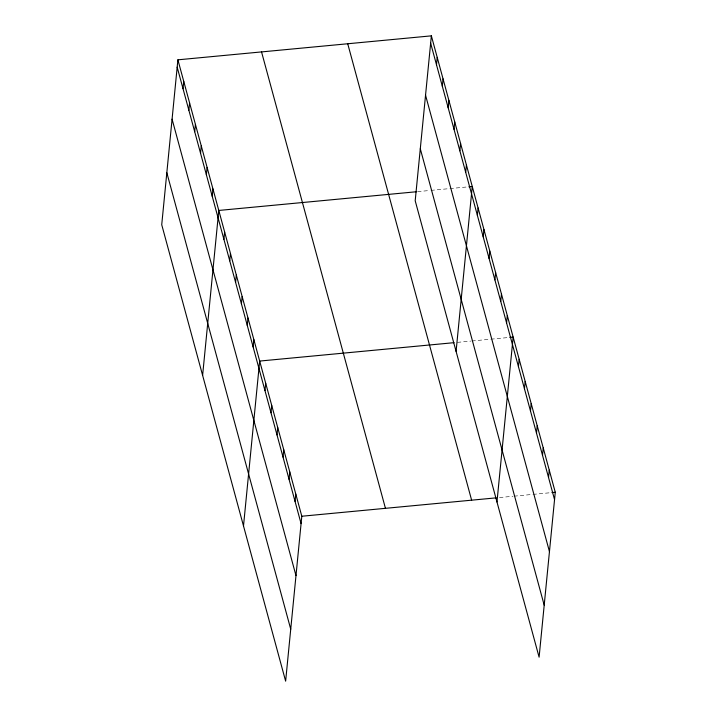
<?xml version="1.0" encoding="UTF-8"?>
<svg xmlns="http://www.w3.org/2000/svg" width="717" height="717" viewBox="0 0 717 717"><rect width="100%" height="100%" fill="white"/><g stroke="black" fill="none" stroke-linecap="round" stroke-linejoin="round"><path stroke-width="0.54" stroke-dasharray="3.58 2.69" d="M417.608 191.636L429.877 190.48M430.989 190.372L448.833 188.679M449.953 188.58L467.798 186.886M457.383 342.359L470.764 341.095M471.876 340.987L489.72 339.302M490.84 339.195L508.685 337.51M499.507 497.544L512.888 496.272M514.008 496.173L531.853 494.479M532.964 494.38L550.808 492.687"/><path stroke-width="1.08" d="M177.897 59.825L161.728 224.735L285.635 681.15L301.803 516.24L177.897 59.825L431.365 35.85L555.272 492.265L539.103 657.175L415.197 200.76L431.365 35.85M183.014 88.702L183.74 81.344M188.858 110.221L189.584 102.863M194.701 131.74L195.418 124.382M200.545 153.25L201.262 145.892M206.379 174.769L207.105 167.411M212.223 196.288L212.949 188.93M202.615 375.35L218.784 210.448L416.496 191.744M223.901 239.317L224.627 231.958M229.745 260.836L230.471 253.477M235.588 282.355L236.305 274.996M241.432 303.874L242.149 296.515M247.266 325.384L247.992 318.025M253.11 346.903L253.836 339.544M243.502 525.964L259.671 361.063L454.031 342.672M264.967 390.586L265.693 383.228M270.99 412.759L271.707 405.401M277.004 434.923L277.73 427.565M283.027 457.096L283.744 449.738M289.041 479.261L289.767 471.903M295.063 501.434L295.78 494.076M436.492 64.727L437.209 57.369M442.326 86.246L443.052 78.888M448.17 107.756L448.896 100.398M454.013 129.275L454.73 121.917M459.857 150.794L460.574 143.436M465.692 172.313L466.417 164.955M456.084 351.375L472.252 186.465L468.909 186.787M477.379 215.342L478.096 207.984M483.213 236.861L483.939 229.503M489.057 258.38L489.783 251.022M494.9 279.89L495.617 272.532M500.744 301.409L501.461 294.051M506.578 322.928L507.304 315.57M496.971 501.99L513.148 337.089L509.796 337.402M518.445 366.611L519.162 359.253M524.459 388.784L525.185 381.426M530.481 410.949L531.198 403.59M536.495 433.122L537.221 425.764M542.509 455.286L543.235 447.928M548.532 477.459L549.249 470.101M301.803 516.24L496.164 497.858M551.929 492.579L555.272 492.265M430.648 43.208L554.546 499.624M425.548 95.2L549.455 551.615M420.296 148.769L544.203 605.184M347.727 43.764L471.625 500.179M261.544 51.911L385.45 508.335M177.18 67.183L301.077 523.607M172.08 119.174L295.978 575.59M166.828 172.743L290.726 629.159"/></g></svg>
